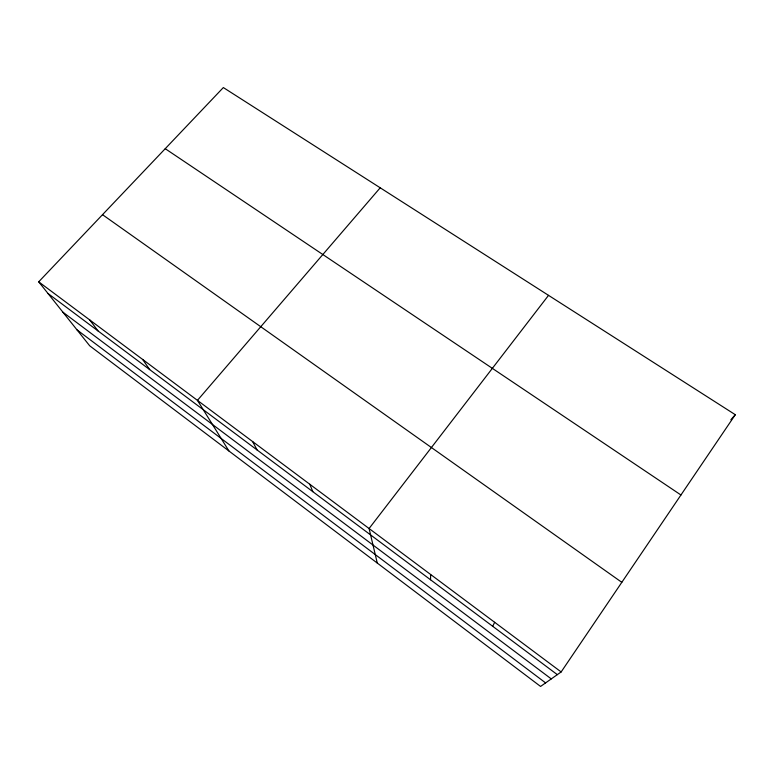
<?xml version="1.0" encoding="UTF-8"?>
<svg xmlns="http://www.w3.org/2000/svg" width="774" height="774" viewBox="0 0 774 774"><rect width="100%" height="100%" fill="white"/><g stroke="black" fill="none" stroke-linecap="round" stroke-linejoin="round"><path stroke-width="1.16" d="M430.528 579.774L430.663 574.511M492.728 626.311L494.644 622.286M561.15 671.948L735.3 414.7L223.338 87.559L38.7 281.823L89.707 345.804L540.571 686.441L561.15 671.948L38.7 281.823M548.534 295.349L369.082 528.526L377.277 563.066M380.208 187.801L197.447 400.361L228.949 451M730.888 419.721L735.3 414.7M165.23 148.695L680.946 494.992M102.516 214.679L621.822 582.329M48.027 293.52L557.319 674.647M62.878 312.154L551.272 678.904M77.013 329.869L545.602 682.891M89.755 319.943L97.988 330.904M142.629 359.426L149.692 369.604M252.595 441.538L257.065 449.955M309.774 484.234L312.822 491.674"/></g></svg>
